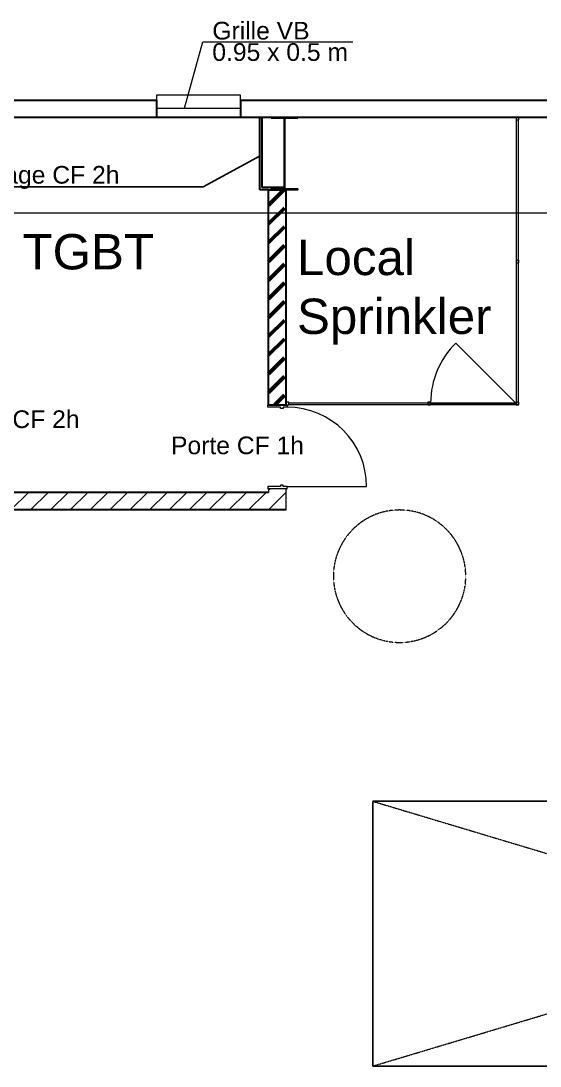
# Model space of a CAD drawing. Header units: metres. Extents: x 134472 to 303672, y 136880 to 366415.
# Drawn here: x 209109 to 214992, y 341849 to 353689 of the extents above; entities that cross this region are included whole.
import ezdxf

# ---------------------------------------------------------------- set-up
doc = ezdxf.new("R2010")
doc.units = ezdxf.units.M
doc.header["$LTSCALE"] = 2
doc.header["$MEASUREMENT"] = 0
doc.linetypes.add('Planta_2$0$CACHE', pattern=[0.375, 0.25, -0.125])
doc.linetypes.add('STYLE_12', pattern=[0.46875, 0.3125, -0.15625])
for name, color, linetype, lineweight in [('0.03', 151, 'Continuous', 5), ('0.03TEN', 8, 'STYLE_12', 5), ('0.15', 5, 'Continuous', 15), ('0.30', 1, 'Continuous', 30), ('slh-aa-grillage', 1, 'Continuous', 0), ('slh-aa-reservation', 3, 'Continuous', 0)]:
    doc.layers.add(name, color=color, linetype=linetype, lineweight=lineweight)
for name, color, linetype in [('0.1TEN', 133, 'Planta_2$0$CACHE'), ('1', 5, 'Continuous'), ('MOJI', 7, 'Continuous')]:
    doc.layers.add(name, color=color, linetype=linetype)
doc.styles.add('arial', font='arial.ttf')

msp = doc.modelspace()

# ---------------------------------------------------------------- hatches: boundary and pattern name
at = {"layer": '0.03', "linetype": 'Continuous', "lineweight": 0}
h = msp.add_hatch(dxfattribs=at)
h.set_pattern_fill('ANSI31', color=256, scale=50, style=0)
h.set_pattern_definition([(45, (174107.49, 283626.23), (-112.2532, 112.2532), [])])
h.paths.add_polyline_path([(200196.586, 351775.317), (199996.586, 351775.317), (199996.586, 348148.712), (212116.584, 348148.702), (212116.584, 348388.712), (211916.583, 348388.712), (211916.583, 348348.712), (205996.586, 348348.712), (205980.272, 348349.283), (205796.586, 348348.712), (205796.586, 348348.712), (200196.586, 348348.712)])

# ---------------------------------------------------------------- linework, layer by layer
at = {"layer": '0.03', "lineweight": 53}
for p, q in [((211916.583, 351601.762), (212096.586, 351781.764)), ((211916.583, 351389.63), (212096.586, 351569.632)), ((211916.583, 351177.498), (212096.586, 351357.5)), ((211916.583, 350965.365), (212096.586, 351145.368)), ((211916.583, 350753.233), (212096.586, 350933.236)), ((211916.583, 350541.101), (212096.586, 350721.104)), ((211916.583, 350328.969), (212096.586, 350508.972)), ((211916.583, 350116.837), (212096.586, 350296.84)), ((211916.583, 349904.705), (212096.586, 350084.708)), ((211916.583, 349692.573), (212096.586, 349872.576)), ((211916.583, 349480.441), (212096.586, 349660.444)), ((211986.986, 349338.712), (212096.586, 349448.312))]:
    msp.add_line(p, q, dxfattribs=at)
at = {"layer": '0.03', "linetype": 'Continuous', "lineweight": 0, "flags": 128}
msp.add_lwpolyline([(200196.586, 351775.317), (199996.586, 351775.317), (199996.586, 348148.712), (212116.584, 348148.702), (212116.584, 348388.712), (211916.583, 348388.712), (211916.583, 348348.712), (205996.586, 348348.712), (205980.272, 348349.283), (205796.586, 348348.712), (205796.586, 348348.712), (200196.586, 348348.712)], close=True, dxfattribs=at)
at = {"layer": '0.03', "flags": 128}
for points in [[(211921.583, 349338.712), (212111.583, 349338.712)], [(212126.583, 348413.712), (213026.583, 348413.712)]]:
    msp.add_lwpolyline(points, dxfattribs=at)
msp.add_lwpolyline([(213026.583, 348413.712, 0.414213562), (212126.583, 349313.712)], format="xyb", dxfattribs=at)
at = {"layer": '0.03TEN', "linetype": 'Continuous', "lineweight": 0}
msp.add_line((206276.586, 351515.91), (260066.583, 351515.91), dxfattribs=at)
at = {"layer": '0.03TEN', "flags": 128}
msp.add_lwpolyline([(213400.365, 348148.712, 1), (213400.365, 346648.712, 1)], format="xyb", close=True, dxfattribs=at)
for points in [[(213096.586, 341849.317), (223096.586, 344849.317)], [(213096.586, 344849.317), (223096.586, 341849.317)]]:
    msp.add_lwpolyline(points, dxfattribs=at)
at = {"layer": '0.15', "flags": 128}
for points in [[(212111.583, 349338.712), (212126.583, 349338.712), (212126.583, 349313.712), (212081.583, 349313.712), (212081.583, 349298.712), (212051.583, 349298.712), (212051.583, 349313.712), (211906.583, 349313.712), (211906.583, 349338.712), (211921.583, 349338.712)], [(212111.583, 348388.712), (212126.583, 348388.712), (212126.583, 348413.712), (212081.583, 348413.712), (212081.583, 348428.712), (212051.583, 348428.712), (212051.583, 348413.712), (211906.583, 348413.712), (211906.583, 348388.712), (211921.583, 348388.712)]]:
    msp.add_lwpolyline(points, dxfattribs=at)
at = {"layer": '0.1TEN', "ltscale": 10}
msp.add_lwpolyline([(213096.586, 344849.317), (223096.586, 344849.317), (223096.586, 341849.317), (213096.586, 341849.317)], close=True, dxfattribs=at)
at = {"layer": '0.30', "linetype": 'Continuous'}
for p, q in [((210646.586, 352789.317), (210646.586, 352599.317)), ((211596.586, 352789.317), (211596.586, 352599.317))]:
    msp.add_line(p, q, dxfattribs=at)
at = {"layer": '0.30'}
msp.add_line((211916.583, 351775.317), (212116.585, 351775.317), dxfattribs=at)
at = {"layer": '0.30', "flags": 128}
for points in [[(208701.586, 352789.317), (210646.586, 352789.317)], [(211596.586, 352789.317), (218731.737, 352789.317)], [(208701.586, 352599.317), (211796.586, 352599.317)], [(209841.585, 352599.317), (218731.737, 352599.317)], [(211816.586, 351775.317), (211816.586, 352599.317)], [(211841.586, 351800.317), (211841.586, 351800.317), (211841.586, 352599.317)], [(211916.583, 351775.317), (211816.586, 351775.317)], [(212093.586, 351800.317), (211841.586, 351800.317)], [(211916.583, 349338.712), (211916.583, 351775.317)], [(212116.583, 349338.712), (212116.585, 351775.317)], [(212116.583, 349338.712), (212116.583, 349598.676)], [(211916.583, 349338.712), (212116.583, 349338.712)], [(211916.583, 349338.712), (212116.583, 349338.712)], [(211916.583, 349338.712), (212116.583, 349338.712)], [(211916.583, 348348.712), (200196.586, 348348.712)], [(212116.584, 348148.702), (199996.586, 348148.712)]]:
    msp.add_lwpolyline(points, dxfattribs=at)
at = {"layer": '1', "color": 5, "linetype": 'Continuous', "ltscale": 2410.095415}
for points in [[(211946.586, 352587.317), (212246.586, 352587.317), (212246.586, 352599.317), (211946.586, 352599.317), (211946.586, 352587.317)], [(212093.586, 351787.317), (212099.586, 351787.317), (212099.586, 352587.317), (212093.586, 352587.317), (212093.586, 351787.317)], [(211946.586, 351775.317), (212246.586, 351775.317), (212246.586, 351787.317), (211946.586, 351787.317), (211946.586, 351775.317)]]:
    msp.add_lwpolyline(points, close=True, dxfattribs=at)
at = {"layer": 'MOJI', "flags": 128}
msp.add_lwpolyline([(211820, 352160), (211174.444, 351810.871), (206929.676, 351810.871), (206181.713, 352376.996)], dxfattribs=at)
at = {"layer": 'slh-aa-grillage'}
for p, q in [((214726.583, 352599.317), (214746.583, 352599.317)), ((214726.583, 349363.712), (214726.583, 352569.317)), ((214746.583, 349343.712), (214746.583, 352569.317)), ((214721.583, 349353.712), (214035.69, 350039.605)), ((212146.583, 349363.712), (214726.583, 349363.712)), ((212146.583, 349343.712), (214746.583, 349343.712)), ((213726.583, 349363.712), (213746.583, 349363.712)), ((214721.583, 349353.712), (213751.583, 349353.712))]:
    msp.add_line(p, q, dxfattribs=at)
msp.add_arc((214721.583, 349353.712), 970, 135, 179.4093114, dxfattribs=at)
for points in [[(214721.583, 352569.317), (214751.583, 352569.317), (214751.583, 352599.317), (214721.583, 352599.317)], [(214721.583, 350949.014), (214751.583, 350949.014), (214751.583, 350979.014), (214721.583, 350979.014)], [(212116.583, 349338.712), (212146.583, 349338.712), (212146.583, 349368.712), (212116.583, 349368.712)], [(213721.583, 349338.712), (213751.583, 349338.712), (213751.583, 349368.712), (213721.583, 349368.712)], [(214721.583, 349338.712), (214751.583, 349338.712), (214751.583, 349368.712), (214721.583, 349368.712)]]:
    msp.add_3dface(points, dxfattribs=at)
at = {"layer": 'slh-aa-reservation'}
for p, q in [((210962.724, 352699.317), (211171.432, 353452.476)), ((211171.432, 353452.476), (212872.148, 353452.476)), ((210646.586, 352599.317), (210646.586, 352799.317)), ((211596.586, 352599.317), (211596.586, 352799.317)), ((210646.586, 352699.317), (211596.586, 352699.317))]:
    msp.add_line(p, q, dxfattribs=at)
msp.add_3dface([(210646.586, 352599.317), (211596.586, 352599.317), (211596.586, 352849.317), (210646.586, 352849.317)], dxfattribs=at)

# ---------------------------------------------------------------- texts
at = {"layer": 'MOJI', "insert": (208222.9, 352045.825), "char_height": 200, "width": 4675.6027, "attachment_point": 1, "line_spacing_factor": 0.604824, "style": 'arial'}
msp.add_mtext('Habillage CF 2h', dxfattribs=at)
at = {"layer": 'MOJI', "char_height": 400, "width": 150000, "attachment_point": 1, "style": 'arial'}
for s, insert in [('Local TGBT', (207636.717, 351274.409)), ('Local\\PSprinkler', (212237.702, 351209.733))]:
    msp.add_mtext(s, dxfattribs=dict(at, insert=insert))
at = {"layer": 'MOJI', "lineweight": 0, "char_height": 200, "width": 9351.2054, "attachment_point": 1, "style": 'arial'}
for s, insert in [('Local CF 2h', (208267.52, 349277.198)), ('Porte CF 1h', (210810.386, 348980.749))]:
    msp.add_mtext(s, dxfattribs=dict(at, insert=insert))
at = {"layer": 'slh-aa-reservation', "insert": (211278.334, 353678.412), "char_height": 200, "width": 4675.6027, "attachment_point": 1, "line_spacing_factor": 0.725792, "style": 'arial'}
msp.add_mtext('Grille VB\\P0.95 x 0.5 m', dxfattribs=at)

doc.saveas('drawing.dxf')
